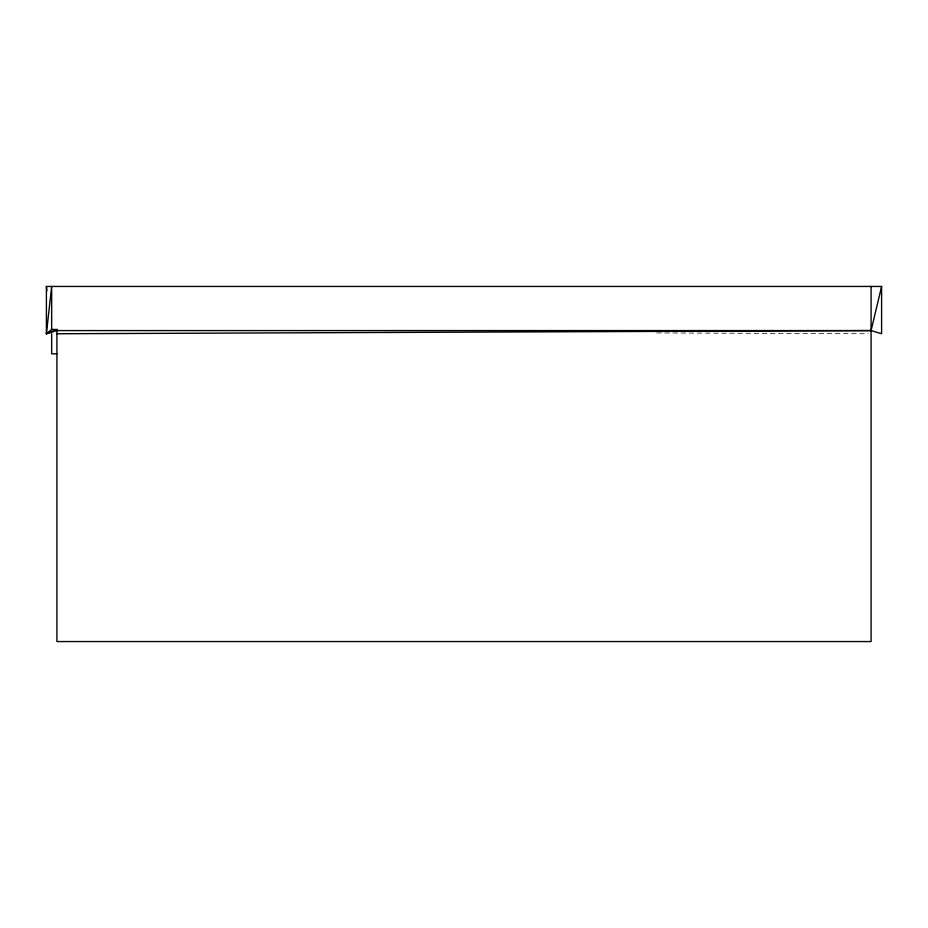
<?xml version="1.0" encoding="UTF-8"?>
<svg xmlns="http://www.w3.org/2000/svg" width="928" height="928" viewBox="0 0 928 928"><rect width="100%" height="100%" fill="white"/><g stroke="black" fill="none" stroke-linecap="round" stroke-linejoin="round"><path stroke-width="0.7" stroke-dasharray="4.64 3.48" d="M656.688 332.92L868.202 333.744"/><path stroke-width="1.39" d="M46.4 333.755L51.655 286.45L51.655 329.486L46.4 333.755L46.4 286.45L881.6 286.45L881.6 333.755L871.09 330.577L56.91 330.577L46.4 333.755L56.91 329.486L56.91 641.55L871.09 641.55L871.09 286.45M881.6 286.45L871.09 330.577L56.91 333.755M51.655 329.486L56.91 329.486M56.91 353.823L51.655 353.823L51.655 333.662M46.4 286.45L46.922 290.754"/></g></svg>
